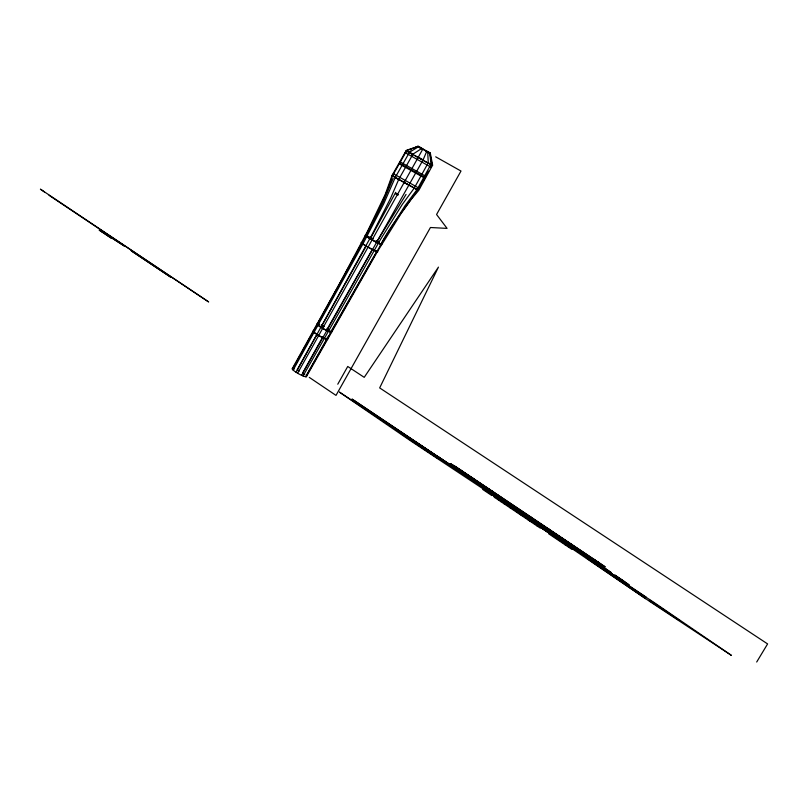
<?xml version="1.0" encoding="UTF-8"?>
<svg xmlns="http://www.w3.org/2000/svg" width="808" height="808" viewBox="0 0 808 808"><rect width="100%" height="100%" fill="white"/><g stroke="black" fill="none" stroke-linecap="round" stroke-linejoin="round"><path stroke-width="1.21" d="M429.28 153.207L429.28 152.53L426.159 150.783L426.139 151.45M494.849 497.587L495.142 496.203L493.072 493.597L477.225 481.659M517.191 512.605L517.524 511.232L515.736 508.798L498.001 495.476L498.758 495.435M504.222 503.889L504.616 502.566L503.243 500.415L491.789 491.426M419.837 147.894L420.443 147.561L418.231 146.298L406.757 150.621L392.536 175.649L388.527 187.658L382.053 202.869L361.772 243.521L292.486 369.418M393.173 178.316L382.739 202.828L365.438 236.916M296.041 372.246L371.953 234.785L390.688 198.011L398.738 179.386L412.959 154.146L421.907 148.349L418.786 146.591L409.525 152.207L395.294 177.356L383.638 203.929L362.752 244.248L293.152 370.094M500.97 501.697L501.455 500.445L500.768 498.758L491.86 491.355L492.567 491.284M510.282 507.959L510.767 506.697L510.08 505.01L501.101 497.556L501.819 497.486M498.566 500.091L498.617 497.314L492.9 492.163M301.596 375.316L423.109 159.873L426.826 151.116L421.271 148.026M527.644 519.625C529.462 515.625 523.574 513.464 521.342 511.131M537.138 526.008L537.653 524.089L536.977 522.806L531.008 517.191M520.504 514.827C522.544 509.383 513.252 507.03 510.636 504.061M297.607 373.215L422.917 148.914M362.146 243.137L316.706 325.907M395.698 192.344L370.074 239.118M425.18 177.386C412.242 201.232 392.506 220.736 380.437 245.339M426.038 175.811L428.604 171.104M306.363 376.71L377.195 251.965L401.142 213.453L410.686 200L418.786 190.314L432.613 165.175L430.321 153.106L427.674 151.601L428.26 162.762L414.272 188.062L402.273 204.444L380.487 239.481L303.071 375.952M305.788 376.75L383.103 240.663L404.959 205.798L417.09 189.537L431.007 164.287L429.775 152.793L432.068 164.842L431.199 166.408M366.115 246.278L321.443 326.432M292.375 368.468L339.966 282.8L367.418 231.502L385.214 194.435L392.143 175.296L406.313 150.349L418.291 146.319L415.534 147.47M292.971 368.438L313.726 331.25M317.281 333.886L297.162 369.892A8.211 1.414 29 0 1 299.384 370.993M322.796 336.936L302.667 372.922A8.211 1.414 29 0 1 304.818 374.447M326.967 329.502L372.185 249.682M327.018 338.603L306.212 375.74A8.211 1.414 29 0 1 302.556 375.74A8.211 1.414 29 0 1 293.405 370.327A8.211 1.414 29 0 1 294.496 368.812M327.614 337.542L328.805 335.411M330.007 333.28L376.821 251.369M337.764 384.214L347.743 366.468L364.216 377.346L438.441 267.115L379.669 387.911L767.6 643.925L756.692 662.025M455.237 466.812L604.758 567.065L450.5 463.63L455.985 466.761M455.348 466.62L604.899 566.842M455.439 466.448L605 566.66M480.932 486.073L477.154 483.012L483.729 487.214M484.558 487.881L508.424 503.606M488.547 490.436L351.985 399.061L575.75 549.066L484.628 487.769M493.153 493.648L485.517 488.436M376.296 242.612L406.071 194.405M529.806 521.079L530.755 520.11L533.189 520.514L546.107 527.846M44.44 191.951L40.4 189.163L208.666 301.94L49.046 195.304M565.034 544.754L566.196 543.905L567.741 544.279L578.154 549.985L561.237 539.34L556.763 537.572L555.52 538.36M410.525 150.015L411.151 149.702M414.282 148.106L414.908 147.793M392.132 175.346L392.981 175.74M491.375 491.032L492.001 490.9M488.83 489.325L489.486 489.224M473.73 478.801L468.458 475.67M473.175 478.831L474.276 479.023M459.489 469.66L460.651 469.892M399.586 163.206L424.947 177.457M393.789 173.892L393.294 173.69L419.544 188.496L418.786 187.921M393.183 175.993L392.244 175.578L397.071 178.649M475.993 482.75L477.407 483.436M399.374 163.883L398.859 163.671L424.766 178.174M400.435 161.994L399.95 161.762L426.22 176.578L425.432 176.053M472.953 480.235L474.447 480.972M594.244 560.126L576.094 549.309L572.842 548.369L571.761 549.278L548.561 533.684L549.571 532.745L552.45 533.442L572.125 545.178L571.801 544.4M417.09 189.537L415.534 188.769M415.393 188.698L418.413 190.132L417.675 189.587M415.645 188.799L414.635 188.294M414.474 188.173L407.081 184.123M406.818 150.944L406.323 150.692L411.1 153.571M406.06 153.116L405.151 152.631L431.27 167.357L430.492 166.882M431.492 165.034L432.331 165.478L427.998 162.943M397.809 194.284L395.728 193.223L398.071 194.688M397.93 194.748L395.516 193.536L397.9 194.991M407.777 151.48L406.202 150.753L407.959 151.783M407.111 151.248L407.656 151.55M430.836 164.529L432.31 165.327L431.522 164.862M431.007 164.287L428.26 162.762M429.614 163.994L430.331 164.388M409.02 185.204L407.919 184.588M428.553 152.53L430.149 153.419L425.866 150.985M428.816 163.549L424.978 161.257M427.048 162.559L414.585 155.399M407.202 184.234L395.294 177.356M428.129 152.298L417.615 146.349L420.716 148.117M435.694 156.823L460.994 171.043L436.562 214.494L447.076 228.391L430.442 227.502L336.007 395.395L309.282 377.386M423.109 159.873L418.706 157.398M423.725 160.691L419.877 158.388M405.394 183.174L406.232 183.648M422.513 149.126L421.291 148.44M418.413 157.712L411.252 153.52M412.959 154.146L409.525 152.207M413.241 154.793L408.121 151.732M432.068 164.842L432.603 165.155M484.699 487.981L483.669 487.386L487.052 489.85M397.788 178.831L418.483 190.385L417.241 189.486M398.102 179.245L396.465 178.053M396.354 178.033L392.547 175.659M518.999 510.656L558.368 536.643L545.683 528.604M529.785 518.786L491.345 493.395L503.485 501.081M567.216 541.996L545.885 528.543L550.642 531.745L545.602 530.078L541.017 527.008L540.108 527.998L494.173 497.132L494.254 494.951L491.304 491.931L471.781 478.003M478.053 483.436L474.518 481.265L475.468 481.992M481.78 485.951L478.528 483.952L488.456 490.9M572.448 547.168L576.225 549.49L567.792 543.552M560.631 537.471L565.802 540.805L565.459 540.138M570.185 545.693L578.336 550.905L554.551 534.583M478.437 483.628L498.183 496.769M482.78 486.507L472.569 479.952L482.416 486.83M483.568 487.052L486.365 488.88M499.344 498.183L473.145 481.002L521.291 513.07L514.959 508.798M567.418 543.885L572.044 546.945M573.195 547.794L583.214 554.187L576.336 549.349M577.306 550.521L586.042 556.096L582.406 553.45M486.133 488.779L489.688 491.062M502.626 499.809L453.217 466.59L507.626 503.111L489.274 490.789M494.789 494.526L481.699 486.062L489.153 491.304M593.9 560.722L598.385 563.661L585.79 555.116L587.931 556.672M560.904 539.532L571.933 546.612L561.398 539.249M564.186 541.754L569.155 545.067M569.519 545.38L581.72 553.197L578.397 550.773M574.185 548.47L588.163 557.52L577.417 550.006M487.891 489.84L468.044 476.922L496.789 496.577M501.061 498.728L487.699 490.082L497.92 497.253M557.57 537.33L570.862 546.208M570.6 546.097L593.072 560.823L562.681 540.027M553.935 534.926L562.014 540.35M563.903 541.612L567.57 544.036M560.893 539.673L565.388 542.663M566.6 543.451L575.518 549.45M496.021 495.233L504.96 501.182M488.951 490.486L516.908 509.252M547.965 531.008L570.973 546.44M550.066 532.351L567.913 544.35M578.599 551.985L646.198 597.193M503.243 499.98L525.957 515.302M498.314 496.698L505.707 501.697M505.879 501.899L521.392 512.252M546.572 530.068L555.207 535.946M541.915 526.927L560.732 539.633M649.046 600.485L679.134 620.261L649.38 599.859M513.211 506.636L545.834 528.523M522.827 513.454L503.849 500.93L514.888 508.535M526.099 516.08L545.38 528.806L528.462 517.241M525.139 515.706L543.814 528.341M533.654 521.413L549.531 532.169M535.805 522.958L546.006 529.775M528.594 517.019L556.086 535.431M523.624 513.615L544.44 527.654M520.463 512.292L524.17 514.787M515.413 509.212L532.846 520.867M514.221 508.474L537.653 524.139M532.593 520.817L543.006 527.745M645.562 598.667L539.037 526.18L587.891 558.035L571.185 546.854L575.296 549.682M532.674 519.837L551.521 532.401M524.341 515.15L497.9 497.465M508.656 504.727L516.15 509.656M561.196 538.885L566.196 542.269M546.38 529.038L563.54 540.532M553.48 533.745L557.985 536.795M498.799 497.94L502.879 500.707M516.726 509.777L488.224 490.9M492.89 494.072L516.211 509.666M575.498 548.582L560.045 538.239M556.752 535.936L561.641 539.259M562.388 539.774L570.993 545.521M550.601 531.896L558.58 537.229M509.06 504.798L490.072 491.981M557.247 536.361L566.125 542.299M501.081 499.415L504.556 501.778M483.982 488.012L501.98 500.081M570.135 545.036L573.821 547.622M574.205 547.804L582.043 553.147M488.85 491.123L498.051 497.395L443.976 461.126L491.729 493.092M490.385 491.628L464.327 473.751L512.141 506.071M485.305 488.82L476.205 482.588M489.668 491.789L480.962 485.79M573.63 547.43L576.558 549.45M484.851 486.658L488.699 489.345M586.113 554.551L588.264 556.106M598.486 562.429L598.92 563.004L593.325 558.964M549.066 529.159L549.288 529.866M598.758 563.035L598.364 562.206M380.891 243.743A9.585 0.657 29.2 0 1 376.356 242.269A9.585 0.657 29.2 0 1 365.307 235.583A9.585 0.657 29.2 0 1 372.902 238.895M375.993 240.653A9.585 0.657 29.2 0 1 379.366 242.713M376.892 250.904A9.585 0.707 29.2 0 1 374.538 250.611A9.585 0.707 29.2 0 1 363.731 244.551A9.585 0.707 29.2 0 1 362.539 242.855M380.629 243.693A8.807 0.606 29.2 0 1 377.518 242.804A8.807 0.606 29.2 0 1 367.701 237.209A8.807 0.606 29.2 0 1 367.549 236.229M369.963 237.401A8.807 0.606 29.2 0 1 372.953 238.986M376.437 240.976A8.807 0.606 29.2 0 1 379.417 242.834M376.619 250.854A8.797 0.646 29.2 0 1 370.084 248.238A8.797 0.646 29.2 0 1 361.984 242.834M330.947 331.027A8.413 1.151 29.1 0 1 328.129 331.199A8.413 1.151 29.1 0 1 318.413 325.594A8.413 1.151 29.1 0 1 319.291 324.301M321.16 325.099A8.413 1.151 29.1 0 1 324.048 326.543M327.381 328.462A8.413 1.151 29.1 0 1 329.139 329.624M326.988 338.098A8.413 1.202 29.1 0 1 319.998 336.279A8.413 1.202 29.1 0 1 313.989 330.957M330.876 331.27A7.727 1.06 29.1 0 1 322.675 328.29A7.727 1.06 29.1 0 1 319.221 324.432M321.412 325.331A7.727 1.06 29.1 0 1 324.069 326.654M327.129 328.422A7.727 1.06 29.1 0 1 329.24 329.836M326.917 338.35A7.727 1.101 29.1 0 1 319.948 336.138A7.727 1.101 29.1 0 1 313.969 331.209M491.971 494.072L491.85 495.577L482.8 489.496L483.012 488.052L487.174 490.85L482.326 486.133L473.367 479.7L484.81 487.577L491.971 494.072M484.992 489.961L569.963 547.198L484.992 489.961M490.224 492.032L354.702 401.344L490.224 492.032M124.604 246.198L106.353 234.421L124.604 246.198M339.511 392.163L411.221 441.239L504.758 503.182L414.888 441.946L339.511 392.163M731.23 655.258L650.117 601.718L586.315 557.934L654.137 602.546L731.23 655.258M400.808 433.351L438.704 458.823L400.808 433.351M170.458 276.982L131.33 250.874L170.458 276.982M437.673 456.419L437.057 456.076L486.84 489.305L437.673 456.419M101.657 231.643L99.162 230.088L111.14 238.037L101.657 231.643M613.959 575.175L596.375 563.641L620.827 579.821L613.959 575.175M593.526 560.459L587.002 556.126L611.101 572.519L593.526 560.459M622.554 580.225L614.858 575.094L629.2 585.012L622.554 580.225"/></g></svg>
